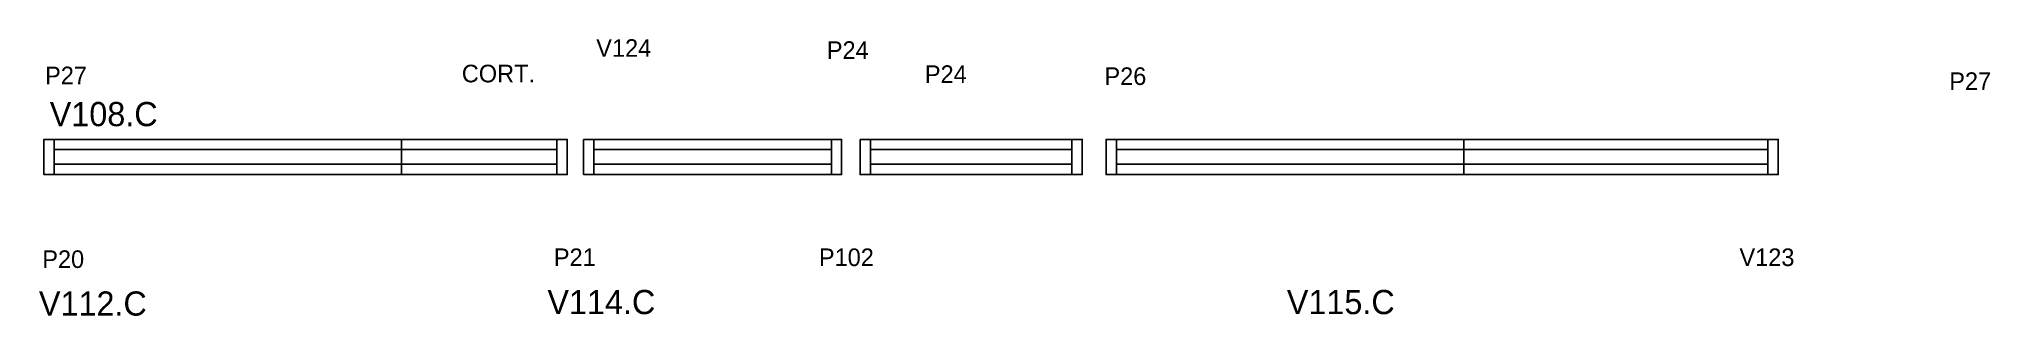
# Model space of a CAD drawing. Header units: metres. Extents: x 1671 to 3002, y 17098 to 17287.
import ezdxf

# ---------------------------------------------------------------- set-up
doc = ezdxf.new("R2010")
doc.units = ezdxf.units.M
for name, color, linetype in [('5', 7, 'Continuous'), ('NOMENCLATURA', 7, 'Continuous'), ('Painéis', 7, 'Continuous'), ('SARR_2.2x7', 7, 'Continuous')]:
    doc.layers.add(name, color=color, linetype=linetype)

msp = doc.modelspace()

# ---------------------------------------------------------------- linework, layer by layer
at = {"layer": 'Painéis', "color": 7, "lineweight": 25}
for points in [[(1918.2, 17194.5), (1674.2, 17194.5), (1674.2, 17218.5), (1918.2, 17218.5)], [(1918.2, 17218.5), (2031.2, 17218.5), (2031.2, 17194.5), (1918.2, 17194.5)], [(2042.4, 17218.5), (2218.4, 17218.5), (2218.4, 17194.5), (2042.4, 17194.5)], [(2231, 17218.5), (2382.5, 17218.5), (2382.5, 17194.5), (2231, 17194.5)], [(2642.8, 17194.5), (2398.8, 17194.5), (2398.8, 17218.5), (2642.8, 17218.5)], [(2642.8, 17218.5), (2857.3, 17218.5), (2857.3, 17194.5), (2642.8, 17194.5)]]:
    msp.add_lwpolyline(points, close=True, dxfattribs=at)
at = {"layer": 'SARR_2.2x7', "color": 7, "lineweight": 25}
for p, q in [((1681.2, 17218.5), (1681.2, 17194.5)), ((1918.2, 17211.5), (1681.2, 17211.5)), ((2024.2, 17211.5), (1918.2, 17211.5)), ((2024.2, 17218.5), (2024.2, 17194.5)), ((2049.4, 17218.5), (2049.4, 17194.5)), ((2211.4, 17211.5), (2049.4, 17211.5)), ((2211.4, 17218.5), (2211.4, 17194.5)), ((2238, 17218.5), (2238, 17194.5)), ((2375.5, 17211.5), (2238, 17211.5)), ((2375.5, 17218.5), (2375.5, 17194.5)), ((2405.8, 17218.5), (2405.8, 17194.5)), ((2642.8, 17211.5), (2405.8, 17211.5)), ((2850.3, 17211.5), (2642.8, 17211.5)), ((2850.3, 17218.5), (2850.3, 17194.5)), ((1681.2, 17201.5), (1918.2, 17201.5)), ((1918.2, 17201.5), (2024.2, 17201.5)), ((2049.4, 17201.5), (2211.4, 17201.5)), ((2238, 17201.5), (2375.5, 17201.5)), ((2405.8, 17201.5), (2642.8, 17201.5)), ((2642.8, 17201.5), (2850.3, 17201.5))]:
    msp.add_line(p, q, dxfattribs=at)

# ---------------------------------------------------------------- texts
at = {"layer": '5', "color": 7, "lineweight": 25}
for s, p in [('V124', (2051, 17274.8)), ('P24', (2208.3, 17273.4)), ('P27', (1675, 17256.1)), ('CORT.', (1959.3, 17257.4)), ('P24', (2275.2, 17257)), ('P26', (2397.7, 17255.6)), ('P27', (2974, 17252.2)), ('P20', (1673.1, 17130.8)), ('P21', (2022.1, 17132.1)), ('P102', (2202.9, 17132.1)), ('V123', (2830.9, 17132.1))]:
    msp.add_text(s, height=12, dxfattribs=at).set_placement(p)
at = {"layer": 'NOMENCLATURA', "color": 7, "lineweight": 25}
for s, p in [('V108.C', (1678.2, 17227.5)), ('V114.C', (2017.7, 17099.3)), ('V115.C', (2522.1, 17099.3)), ('V112.C', (1670.8, 17098.3))]:
    msp.add_text(s, height=16.5, dxfattribs=at).set_placement(p)

doc.saveas('drawing.dxf')
